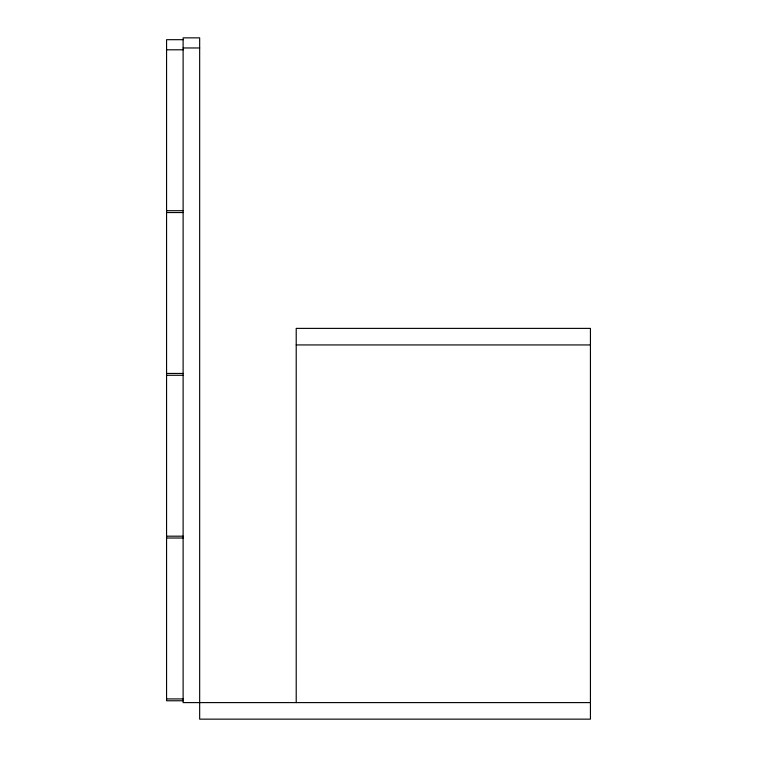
<?xml version="1.0" encoding="UTF-8"?>
<svg xmlns="http://www.w3.org/2000/svg" width="757" height="757" viewBox="0 0 757 757"><rect width="100%" height="100%" fill="white"/><g stroke="black" fill="none" stroke-linecap="round" stroke-linejoin="round"><path stroke-width="1.14" d="M296.214 702.6L296.214 328.387L590.432 328.387L590.432 719.15L199.668 719.15L199.668 37.85L183.118 37.85L183.118 702.6L590.432 702.6M183.118 39.686L166.568 39.686L166.568 700.764L183.118 700.764M183.118 47.965L199.668 47.965M166.568 49.801L183.118 49.801M166.568 210.701L183.118 210.701M166.568 212.547L183.118 212.547M296.214 344.937L590.432 344.937M166.568 373.447L183.118 373.447M166.568 375.283L183.118 375.283M166.568 536.183L183.118 536.183M166.568 538.019L183.118 538.019M166.568 698.919L183.118 698.919"/></g></svg>
